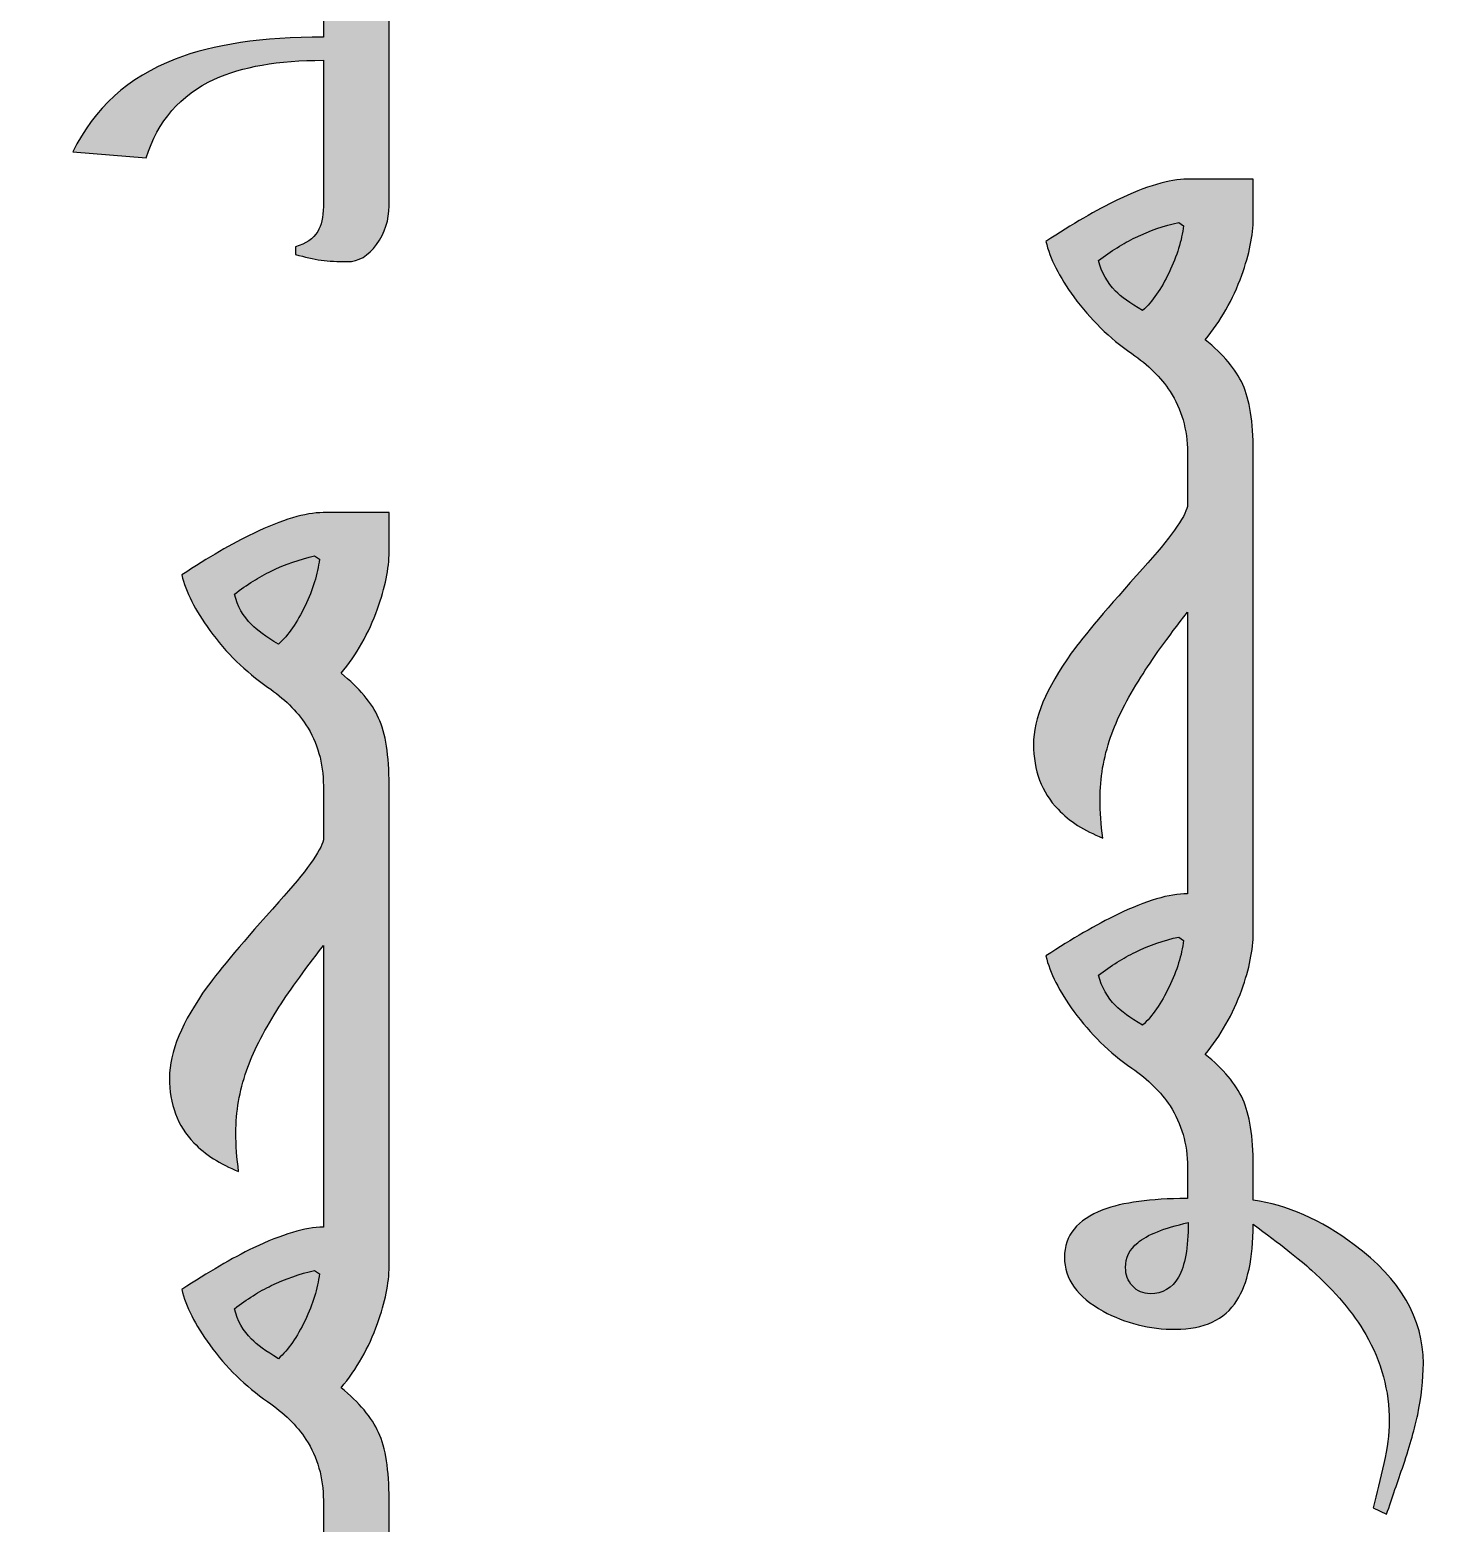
# Model space of a CAD drawing. Header units: millimetres. Extents: x -114 to 68, y -982 to -634.
# Drawn here: x -47.77 to -32.26, y -674.83 to -658.49 of the extents above; entities that cross this region are included whole.
import ezdxf

# ---------------------------------------------------------------- set-up
doc = ezdxf.new("R2010")
doc.units = ezdxf.units.MM
doc.header["$MEASUREMENT"] = 0
doc.layers.add('Layer 1', color=7, linetype='Continuous')

msp = doc.modelspace()

# ---------------------------------------------------------------- hatches: boundary and pattern name
at = {"layer": 'Layer 1', "true_color": 0x2b2a29}
h = msp.add_hatch(color=250, dxfattribs=at)
edge = h.paths.add_edge_path()
edge.add_spline(control_points=[(-43.8415, -658.568), (-43.8415, -658.568), (-43.8415, -658.8531), (-43.8415, -658.8531), (-43.8415, -658.8531), (-43.8415, -660.4152), (-43.8415, -660.4152), (-43.8415, -660.5718), (-43.8867, -660.7129), (-43.9784, -660.8385), (-44.0687, -660.9627), (-44.176, -661.0262), (-44.3002, -661.0262), (-44.4046, -661.0262), (-44.4991, -661.0205), (-44.5852, -661.0093), (-44.6699, -660.998), (-44.7644, -660.9768), (-44.866, -660.9472), (-44.866, -660.9472), (-44.866, -660.8625), (-44.866, -660.8625), (-44.7531, -660.8315), (-44.6727, -660.7764), (-44.6233, -660.6974), (-44.5824, -660.6311), (-44.5612, -660.5394), (-44.5612, -660.4236), (-44.5612, -660.4236), (-44.5612, -658.8531), (-44.5612, -658.8531), (-44.5612, -658.8531), (-44.5612, -658.822), (-44.5612, -658.822), (-45.0551, -658.822), (-45.4516, -658.8912), (-45.7522, -659.0295), (-46.1261, -659.2016), (-46.3759, -659.4881), (-46.5001, -659.8888), (-46.5001, -659.8888), (-47.3044, -659.8253), (-47.3044, -659.8253), (-47.0702, -659.347), (-46.6962, -659.0083), (-46.1826, -658.8093), (-45.7691, -658.6485), (-45.2287, -658.568), (-44.5612, -658.568), (-44.5612, -658.568), (-44.5612, -658.2209), (-44.5612, -658.2209), (-44.5612, -657.9697), (-44.6247, -657.7468), (-44.7517, -657.552), (-44.8519, -657.3996), (-44.9902, -657.2627), (-45.1708, -657.1386), (-45.4135, -656.9706), (-45.6252, -656.7632), (-45.8044, -656.5177), (-45.9639, -656.2975), (-46.0669, -656.0957), (-46.1106, -655.9109), (-45.8213, -655.7204), (-45.5603, -655.5694), (-45.3274, -655.4565), (-45.0128, -655.3055), (-44.7574, -655.2293), (-44.5626, -655.2293), (-44.5626, -655.2293), (-44.5612, -655.2293), (-44.5612, -655.2293), (-44.5612, -655.2293), (-44.5612, -652.1474), (-44.5612, -652.1474), (-44.7799, -652.4282), (-44.9493, -652.6653), (-45.0706, -652.8586), (-45.223, -653.0985), (-45.3331, -653.3172), (-45.4022, -653.5162), (-45.4798, -653.7392), (-45.5179, -653.9649), (-45.5179, -654.1935), (-45.5179, -654.3347), (-45.5081, -654.4758), (-45.4883, -654.6197), (-45.6915, -654.5393), (-45.8552, -654.4348), (-45.978, -654.305), (-46.1572, -654.1188), (-46.2461, -653.8817), (-46.2461, -653.5938), (-46.2461, -653.313), (-46.1078, -652.9814), (-45.8326, -652.5976), (-45.6957, -652.4085), (-45.4333, -652.098), (-45.048, -651.6676), (-44.7489, -651.3346), (-44.5866, -651.1088), (-44.5612, -650.9903), (-44.5612, -650.9903), (-44.5612, -650.7419), (-44.5612, -650.7419), (-44.5612, -650.7419), (-43.8415, -650.7419), (-43.8415, -650.7419), (-43.8415, -650.7419), (-43.8415, -655.2293), (-43.8415, -655.2293), (-43.8415, -655.2293), (-43.8415, -655.5172), (-43.8415, -655.5172), (-43.8415, -655.5172), (-43.8415, -655.6583), (-43.8415, -655.6583), (-43.8415, -655.8432), (-43.8839, -656.0506), (-43.9671, -656.282), (-44.0631, -656.5487), (-44.1971, -656.783), (-44.3665, -656.9876), (-44.1689, -657.147), (-44.032, -657.3107), (-43.9558, -657.4772), (-43.8796, -657.6437), (-43.8415, -657.8879), (-43.8415, -658.2082), (-43.8415, -658.2082), (-43.8415, -658.568), (-43.8415, -658.568)], knot_values=[0, 0, 0, 0, 0.0227273, 0.0227273, 0.0227273, 0.0454545, 0.0454545, 0.0454545, 0.0681818, 0.0681818, 0.0681818, 0.0909091, 0.0909091, 0.0909091, 0.1136364, 0.1136364, 0.1136364, 0.1363636, 0.1363636, 0.1363636, 0.1590909, 0.1590909, 0.1590909, 0.1818182, 0.1818182, 0.1818182, 0.2045455, 0.2045455, 0.2045455, 0.2272727, 0.2272727, 0.2272727, 0.25, 0.25, 0.25, 0.2727273, 0.2727273, 0.2727273, 0.2954545, 0.2954545, 0.2954545, 0.3181818, 0.3181818, 0.3181818, 0.3409091, 0.3409091, 0.3409091, 0.3636364, 0.3636364, 0.3636364, 0.3863636, 0.3863636, 0.3863636, 0.4090909, 0.4090909, 0.4090909, 0.4318182, 0.4318182, 0.4318182, 0.4545455, 0.4545455, 0.4545455, 0.4772727, 0.4772727, 0.4772727, 0.5, 0.5, 0.5, 0.5227273, 0.5227273, 0.5227273, 0.5454545, 0.5454545, 0.5454545, 0.5681818, 0.5681818, 0.5681818, 0.5909091, 0.5909091, 0.5909091, 0.6136364, 0.6136364, 0.6136364, 0.6363636, 0.6363636, 0.6363636, 0.6590909, 0.6590909, 0.6590909, 0.6818182, 0.6818182, 0.6818182, 0.7045455, 0.7045455, 0.7045455, 0.7272727, 0.7272727, 0.7272727, 0.75, 0.75, 0.75, 0.7727273, 0.7727273, 0.7727273, 0.7954545, 0.7954545, 0.7954545, 0.8181818, 0.8181818, 0.8181818, 0.8409091, 0.8409091, 0.8409091, 0.8636364, 0.8636364, 0.8636364, 0.8863636, 0.8863636, 0.8863636, 0.9090909, 0.9090909, 0.9090909, 0.9318182, 0.9318182, 0.9318182, 0.9545455, 0.9545455, 0.9545455, 0.9772727, 0.9772727, 0.9772727, 1, 1, 1, 1], degree=3, periodic=1)
h = msp.add_hatch(color=250, dxfattribs=at)
edge = h.paths.add_edge_path()
edge.add_spline(control_points=[(-34.3828, -667.9449), (-34.3828, -667.9449), (-34.3828, -668.2328), (-34.3828, -668.2328), (-34.3828, -668.2328), (-34.3828, -668.3739), (-34.3828, -668.3739), (-34.3828, -668.5588), (-34.4252, -668.7662), (-34.5084, -668.9976), (-34.6044, -669.2643), (-34.7384, -669.4986), (-34.9078, -669.7032), (-34.7102, -669.8626), (-34.5733, -670.0263), (-34.4971, -670.1928), (-34.4209, -670.3593), (-34.3828, -670.6035), (-34.3828, -670.9238), (-34.3828, -670.9238), (-34.3828, -671.2999), (-34.3828, -671.2999), (-34.0122, -671.3511), (-33.6434, -671.5133), (-33.2765, -671.7874), (-32.7728, -672.1613), (-32.5202, -672.5945), (-32.5202, -673.0856), (-32.5202, -673.2676), (-32.5413, -673.4553), (-32.5823, -673.6486), (-32.6119, -673.7897), (-32.6641, -673.9732), (-32.7375, -674.199), (-32.801, -674.3782), (-32.8617, -674.5574), (-32.9223, -674.7366), (-32.9223, -674.7366), (-33.0677, -674.666), (-33.0677, -674.666), (-33.0324, -674.5122), (-32.9943, -674.35), (-32.9534, -674.1806), (-32.9125, -674.0113), (-32.8927, -673.8589), (-32.8927, -673.7234), (-32.8927, -673.3876), (-32.9788, -673.0687), (-33.1509, -672.7681), (-33.2878, -672.5338), (-33.4854, -672.2996), (-33.7436, -672.0654), (-33.8748, -671.9468), (-34.0879, -671.7789), (-34.3828, -671.5616), (-34.3828, -671.5616), (-34.3828, -671.5687), (-34.3828, -671.5687), (-34.3836, -671.9377), (-34.4429, -672.2147), (-34.562, -672.3984), (-34.6975, -672.6086), (-34.9205, -672.7131), (-35.2309, -672.7131), (-35.516, -672.7131), (-35.7813, -672.6467), (-36.0254, -672.5141), (-36.3076, -672.3589), (-36.4487, -672.1627), (-36.4487, -671.9257), (-36.4487, -671.6844), (-36.309, -671.5122), (-36.0282, -671.4064), (-35.8095, -671.3231), (-35.5047, -671.2822), (-35.1138, -671.2822), (-35.1138, -671.2822), (-35.1025, -671.2822), (-35.1025, -671.2822), (-35.1025, -671.2822), (-35.1025, -670.9365), (-35.1025, -670.9365), (-35.1025, -670.6853), (-35.166, -670.4624), (-35.293, -670.2676), (-35.3932, -670.1152), (-35.5315, -669.9783), (-35.7121, -669.8542), (-35.9548, -669.6862), (-36.1665, -669.4788), (-36.3457, -669.2333), (-36.5052, -669.0131), (-36.6082, -668.8113), (-36.6519, -668.6265), (-36.3626, -668.436), (-36.1016, -668.285), (-35.8687, -668.1721), (-35.5541, -668.0211), (-35.2987, -667.9449), (-35.1039, -667.9449), (-35.1039, -667.9449), (-35.1025, -667.9449), (-35.1025, -667.9449), (-35.1025, -667.9449), (-35.1025, -664.863), (-35.1025, -664.863), (-35.3212, -665.1438), (-35.4906, -665.3809), (-35.6119, -665.5742), (-35.7643, -665.8141), (-35.8744, -666.0328), (-35.9435, -666.2318), (-36.0211, -666.4548), (-36.0592, -666.6805), (-36.0592, -666.9091), (-36.0592, -667.0503), (-36.0494, -667.1914), (-36.0296, -667.3353), (-36.2328, -667.2549), (-36.3965, -667.1504), (-36.5193, -667.0206), (-36.6985, -666.8344), (-36.7874, -666.5973), (-36.7874, -666.3094), (-36.7874, -666.0286), (-36.6491, -665.697), (-36.3739, -665.3132), (-36.237, -665.1241), (-35.9746, -664.8136), (-35.5893, -664.3832), (-35.2902, -664.0502), (-35.1279, -663.8244), (-35.1025, -663.7059), (-35.1025, -663.7059), (-35.1025, -663.4575), (-35.1025, -663.4575), (-35.1025, -663.4575), (-35.1025, -663.1147), (-35.1025, -663.1147), (-35.1025, -662.8635), (-35.166, -662.6406), (-35.293, -662.4458), (-35.3932, -662.2934), (-35.5315, -662.1565), (-35.7121, -662.0324), (-35.9548, -661.8644), (-36.1665, -661.657), (-36.3457, -661.4115), (-36.5052, -661.1913), (-36.6082, -660.9895), (-36.6519, -660.8047), (-36.3626, -660.6142), (-36.1016, -660.4632), (-35.8687, -660.3503), (-35.5541, -660.1993), (-35.2987, -660.1231), (-35.1039, -660.1231), (-35.1039, -660.1231), (-34.3828, -660.1231), (-34.3828, -660.1231), (-34.3828, -660.1231), (-34.3828, -660.5521), (-34.3828, -660.5521), (-34.3828, -660.737), (-34.4252, -660.9444), (-34.5084, -661.1758), (-34.6044, -661.4425), (-34.7384, -661.6768), (-34.9078, -661.8814), (-34.7102, -662.0408), (-34.5733, -662.2045), (-34.4971, -662.371), (-34.4209, -662.5375), (-34.3828, -662.7817), (-34.3828, -663.102), (-34.3828, -663.102), (-34.3828, -663.4575), (-34.3828, -663.4575), (-34.3828, -663.4575), (-34.3828, -663.7469), (-34.3828, -663.7469), (-34.3828, -663.7469), (-34.3828, -667.9449), (-34.3828, -667.9449)], knot_values=[0, 0, 0, 0, 0.0163934, 0.0163934, 0.0163934, 0.0327869, 0.0327869, 0.0327869, 0.0491803, 0.0491803, 0.0491803, 0.0655738, 0.0655738, 0.0655738, 0.0819672, 0.0819672, 0.0819672, 0.0983607, 0.0983607, 0.0983607, 0.1147541, 0.1147541, 0.1147541, 0.1311475, 0.1311475, 0.1311475, 0.147541, 0.147541, 0.147541, 0.1639344, 0.1639344, 0.1639344, 0.1803279, 0.1803279, 0.1803279, 0.1967213, 0.1967213, 0.1967213, 0.2131148, 0.2131148, 0.2131148, 0.2295082, 0.2295082, 0.2295082, 0.2459016, 0.2459016, 0.2459016, 0.2622951, 0.2622951, 0.2622951, 0.2786885, 0.2786885, 0.2786885, 0.295082, 0.295082, 0.295082, 0.3114754, 0.3114754, 0.3114754, 0.3278689, 0.3278689, 0.3278689, 0.3442623, 0.3442623, 0.3442623, 0.3606557, 0.3606557, 0.3606557, 0.3770492, 0.3770492, 0.3770492, 0.3934426, 0.3934426, 0.3934426, 0.4098361, 0.4098361, 0.4098361, 0.4262295, 0.4262295, 0.4262295, 0.442623, 0.442623, 0.442623, 0.4590164, 0.4590164, 0.4590164, 0.4754098, 0.4754098, 0.4754098, 0.4918033, 0.4918033, 0.4918033, 0.5081967, 0.5081967, 0.5081967, 0.5245902, 0.5245902, 0.5245902, 0.5409836, 0.5409836, 0.5409836, 0.557377, 0.557377, 0.557377, 0.5737705, 0.5737705, 0.5737705, 0.5901639, 0.5901639, 0.5901639, 0.6065574, 0.6065574, 0.6065574, 0.6229508, 0.6229508, 0.6229508, 0.6393443, 0.6393443, 0.6393443, 0.6557377, 0.6557377, 0.6557377, 0.6721311, 0.6721311, 0.6721311, 0.6885246, 0.6885246, 0.6885246, 0.704918, 0.704918, 0.704918, 0.7213115, 0.7213115, 0.7213115, 0.7377049, 0.7377049, 0.7377049, 0.7540984, 0.7540984, 0.7540984, 0.7704918, 0.7704918, 0.7704918, 0.7868852, 0.7868852, 0.7868852, 0.8032787, 0.8032787, 0.8032787, 0.8196721, 0.8196721, 0.8196721, 0.8360656, 0.8360656, 0.8360656, 0.852459, 0.852459, 0.852459, 0.8688525, 0.8688525, 0.8688525, 0.8852459, 0.8852459, 0.8852459, 0.9016393, 0.9016393, 0.9016393, 0.9180328, 0.9180328, 0.9180328, 0.9344262, 0.9344262, 0.9344262, 0.9508197, 0.9508197, 0.9508197, 0.9672131, 0.9672131, 0.9672131, 0.9836066, 0.9836066, 0.9836066, 1, 1, 1, 1], degree=3, periodic=1)
h = msp.add_hatch(color=250, dxfattribs=at)
edge = h.paths.add_edge_path()
edge.add_spline(control_points=[(-35.1985, -660.5973), (-35.3593, -660.6325), (-35.5174, -660.6876), (-35.6726, -660.7624), (-35.8038, -660.8259), (-35.9379, -660.9105), (-36.0762, -661.0149), (-36.0423, -661.1462), (-35.9802, -661.2577), (-35.8885, -661.348), (-35.8306, -661.4086), (-35.7319, -661.4806), (-35.5936, -661.5625), (-35.4849, -661.4637), (-35.389, -661.324), (-35.3029, -661.1434), (-35.2168, -660.9641), (-35.1646, -660.7934), (-35.1448, -660.6339), (-35.1448, -660.6339), (-35.1985, -660.5973), (-35.1985, -660.5973)], knot_values=[0, 0, 0, 0, 0.1428571, 0.1428571, 0.1428571, 0.2857143, 0.2857143, 0.2857143, 0.4285714, 0.4285714, 0.4285714, 0.5714286, 0.5714286, 0.5714286, 0.7142857, 0.7142857, 0.7142857, 0.8571429, 0.8571429, 0.8571429, 1, 1, 1, 1], degree=3, periodic=1)
h = msp.add_hatch(color=250, dxfattribs=at)
edge = h.paths.add_edge_path()
edge.add_spline(control_points=[(-43.8415, -671.5954), (-43.8415, -671.5954), (-43.8415, -671.8833), (-43.8415, -671.8833), (-43.8415, -671.8833), (-43.8415, -672.0244), (-43.8415, -672.0244), (-43.8415, -672.2093), (-43.8839, -672.4167), (-43.9671, -672.6481), (-44.0631, -672.9148), (-44.1971, -673.1491), (-44.3665, -673.3537), (-44.1689, -673.5131), (-44.032, -673.6768), (-43.9558, -673.8433), (-43.8796, -674.0098), (-43.8415, -674.254), (-43.8415, -674.5743), (-43.8415, -674.5743), (-43.8415, -675.2192), (-43.8415, -675.2192), (-43.8415, -675.2192), (-44.5612, -675.2192), (-44.5612, -675.2192), (-44.5612, -675.2192), (-44.5612, -674.587), (-44.5612, -674.587), (-44.5612, -674.3358), (-44.6247, -674.1129), (-44.7517, -673.9181), (-44.8519, -673.7657), (-44.9902, -673.6288), (-45.1708, -673.5047), (-45.4135, -673.3367), (-45.6252, -673.1293), (-45.8044, -672.8838), (-45.9639, -672.6636), (-46.0669, -672.4618), (-46.1106, -672.277), (-45.8213, -672.0865), (-45.5603, -671.9355), (-45.3274, -671.8226), (-45.0128, -671.6716), (-44.7574, -671.5954), (-44.5626, -671.5954), (-44.5626, -671.5954), (-44.5612, -671.5954), (-44.5612, -671.5954), (-44.5612, -671.5954), (-44.5612, -668.5135), (-44.5612, -668.5135), (-44.7799, -668.7943), (-44.9493, -669.0314), (-45.0706, -669.2247), (-45.223, -669.4646), (-45.3331, -669.6833), (-45.4022, -669.8823), (-45.4798, -670.1053), (-45.5179, -670.331), (-45.5179, -670.5596), (-45.5179, -670.7008), (-45.5081, -670.8419), (-45.4883, -670.9858), (-45.6915, -670.9054), (-45.8552, -670.8009), (-45.978, -670.6711), (-46.1572, -670.4849), (-46.2461, -670.2478), (-46.2461, -669.9599), (-46.2461, -669.6791), (-46.1078, -669.3475), (-45.8326, -668.9637), (-45.6957, -668.7746), (-45.4333, -668.4641), (-45.048, -668.0337), (-44.7489, -667.7007), (-44.5866, -667.4749), (-44.5612, -667.3564), (-44.5612, -667.3564), (-44.5612, -667.108), (-44.5612, -667.108), (-44.5612, -667.108), (-44.5612, -666.7652), (-44.5612, -666.7652), (-44.5612, -666.514), (-44.6247, -666.2911), (-44.7517, -666.0963), (-44.8519, -665.9439), (-44.9902, -665.807), (-45.1708, -665.6829), (-45.4135, -665.5149), (-45.6252, -665.3075), (-45.8044, -665.062), (-45.9639, -664.8418), (-46.0669, -664.64), (-46.1106, -664.4552), (-45.8213, -664.2647), (-45.5603, -664.1137), (-45.3274, -664.0008), (-45.0128, -663.8498), (-44.7574, -663.7736), (-44.5626, -663.7736), (-44.5626, -663.7736), (-43.8415, -663.7736), (-43.8415, -663.7736), (-43.8415, -663.7736), (-43.8415, -664.2026), (-43.8415, -664.2026), (-43.8415, -664.3875), (-43.8839, -664.5949), (-43.9671, -664.8263), (-44.0631, -665.093), (-44.1971, -665.3273), (-44.3665, -665.5319), (-44.1689, -665.6913), (-44.032, -665.855), (-43.9558, -666.0215), (-43.8796, -666.188), (-43.8415, -666.4322), (-43.8415, -666.7525), (-43.8415, -666.7525), (-43.8415, -667.108), (-43.8415, -667.108), (-43.8415, -667.108), (-43.8415, -667.3974), (-43.8415, -667.3974), (-43.8415, -667.3974), (-43.8415, -671.5954), (-43.8415, -671.5954)], knot_values=[0, 0, 0, 0, 0.0232558, 0.0232558, 0.0232558, 0.0465116, 0.0465116, 0.0465116, 0.0697674, 0.0697674, 0.0697674, 0.0930233, 0.0930233, 0.0930233, 0.1162791, 0.1162791, 0.1162791, 0.1395349, 0.1395349, 0.1395349, 0.1627907, 0.1627907, 0.1627907, 0.1860465, 0.1860465, 0.1860465, 0.2093023, 0.2093023, 0.2093023, 0.2325581, 0.2325581, 0.2325581, 0.255814, 0.255814, 0.255814, 0.2790698, 0.2790698, 0.2790698, 0.3023256, 0.3023256, 0.3023256, 0.3255814, 0.3255814, 0.3255814, 0.3488372, 0.3488372, 0.3488372, 0.372093, 0.372093, 0.372093, 0.3953488, 0.3953488, 0.3953488, 0.4186047, 0.4186047, 0.4186047, 0.4418605, 0.4418605, 0.4418605, 0.4651163, 0.4651163, 0.4651163, 0.4883721, 0.4883721, 0.4883721, 0.5116279, 0.5116279, 0.5116279, 0.5348837, 0.5348837, 0.5348837, 0.5581395, 0.5581395, 0.5581395, 0.5813953, 0.5813953, 0.5813953, 0.6046512, 0.6046512, 0.6046512, 0.627907, 0.627907, 0.627907, 0.6511628, 0.6511628, 0.6511628, 0.6744186, 0.6744186, 0.6744186, 0.6976744, 0.6976744, 0.6976744, 0.7209302, 0.7209302, 0.7209302, 0.744186, 0.744186, 0.744186, 0.7674419, 0.7674419, 0.7674419, 0.7906977, 0.7906977, 0.7906977, 0.8139535, 0.8139535, 0.8139535, 0.8372093, 0.8372093, 0.8372093, 0.8604651, 0.8604651, 0.8604651, 0.8837209, 0.8837209, 0.8837209, 0.9069767, 0.9069767, 0.9069767, 0.9302326, 0.9302326, 0.9302326, 0.9534884, 0.9534884, 0.9534884, 0.9767442, 0.9767442, 0.9767442, 1, 1, 1, 1], degree=3, periodic=1)
h = msp.add_hatch(color=250, dxfattribs=at)
edge = h.paths.add_edge_path()
edge.add_spline(control_points=[(-44.6572, -664.2478), (-44.818, -664.283), (-44.9761, -664.3381), (-45.1313, -664.4129), (-45.2625, -664.4764), (-45.3966, -664.561), (-45.5349, -664.6654), (-45.501, -664.7967), (-45.4389, -664.9082), (-45.3472, -664.9985), (-45.2893, -665.0591), (-45.1906, -665.1311), (-45.0523, -665.213), (-44.9436, -665.1142), (-44.8477, -664.9745), (-44.7616, -664.7939), (-44.6755, -664.6146), (-44.6233, -664.4439), (-44.6035, -664.2844), (-44.6035, -664.2844), (-44.6572, -664.2478), (-44.6572, -664.2478)], knot_values=[0, 0, 0, 0, 0.1428571, 0.1428571, 0.1428571, 0.2857143, 0.2857143, 0.2857143, 0.4285714, 0.4285714, 0.4285714, 0.5714286, 0.5714286, 0.5714286, 0.7142857, 0.7142857, 0.7142857, 0.8571429, 0.8571429, 0.8571429, 1, 1, 1, 1], degree=3, periodic=1)
h = msp.add_hatch(color=250, dxfattribs=at)
edge = h.paths.add_edge_path()
edge.add_spline(control_points=[(-35.1985, -668.4191), (-35.3593, -668.4543), (-35.5174, -668.5094), (-35.6726, -668.5842), (-35.8038, -668.6477), (-35.9379, -668.7323), (-36.0762, -668.8367), (-36.0423, -668.968), (-35.9802, -669.0795), (-35.8885, -669.1698), (-35.8306, -669.2304), (-35.7319, -669.3024), (-35.5936, -669.3843), (-35.4849, -669.2855), (-35.389, -669.1458), (-35.3029, -668.9652), (-35.2168, -668.7859), (-35.1646, -668.6152), (-35.1448, -668.4557), (-35.1448, -668.4557), (-35.1985, -668.4191), (-35.1985, -668.4191)], knot_values=[0, 0, 0, 0, 0.1428571, 0.1428571, 0.1428571, 0.2857143, 0.2857143, 0.2857143, 0.4285714, 0.4285714, 0.4285714, 0.5714286, 0.5714286, 0.5714286, 0.7142857, 0.7142857, 0.7142857, 0.8571429, 0.8571429, 0.8571429, 1, 1, 1, 1], degree=3, periodic=1)
h = msp.add_hatch(color=250, dxfattribs=at)
edge = h.paths.add_edge_path()
edge.add_spline(control_points=[(-35.094, -671.5447), (-35.3607, -671.6053), (-35.5442, -671.6787), (-35.6472, -671.7648), (-35.7361, -671.8382), (-35.7798, -671.9299), (-35.7798, -672.0371), (-35.7798, -672.1147), (-35.7544, -672.1825), (-35.7036, -672.2389), (-35.6514, -672.2954), (-35.5879, -672.3236), (-35.5103, -672.3236), (-35.3734, -672.3236), (-35.2704, -672.2629), (-35.1999, -672.1416), (-35.1293, -672.0202), (-35.094, -671.8212), (-35.094, -671.5447)], knot_values=[0, 0, 0, 0, 0.1666667, 0.1666667, 0.1666667, 0.3333333, 0.3333333, 0.3333333, 0.5, 0.5, 0.5, 0.6666667, 0.6666667, 0.6666667, 0.8333333, 0.8333333, 0.8333333, 1, 1, 1, 1], degree=3, periodic=1)
h = msp.add_hatch(color=250, dxfattribs=at)
edge = h.paths.add_edge_path()
edge.add_spline(control_points=[(-44.6572, -672.0696), (-44.818, -672.1048), (-44.9761, -672.1599), (-45.1313, -672.2347), (-45.2625, -672.2982), (-45.3966, -672.3828), (-45.5349, -672.4872), (-45.501, -672.6185), (-45.4389, -672.73), (-45.3472, -672.8203), (-45.2893, -672.8809), (-45.1906, -672.9529), (-45.0523, -673.0348), (-44.9436, -672.936), (-44.8477, -672.7963), (-44.7616, -672.6157), (-44.6755, -672.4364), (-44.6233, -672.2657), (-44.6035, -672.1062), (-44.6035, -672.1062), (-44.6572, -672.0696), (-44.6572, -672.0696)], knot_values=[0, 0, 0, 0, 0.1428571, 0.1428571, 0.1428571, 0.2857143, 0.2857143, 0.2857143, 0.4285714, 0.4285714, 0.4285714, 0.5714286, 0.5714286, 0.5714286, 0.7142857, 0.7142857, 0.7142857, 0.8571429, 0.8571429, 0.8571429, 1, 1, 1, 1], degree=3, periodic=1)

# ---------------------------------------------------------------- linework, layer by layer
at = {"layer": 'Layer 1', "color": 230, "lineweight": 20}
msp.add_open_spline([(-109.4153, -724.459), (-109.4153, -724.459), (60.5847, -724.459), (60.5847, -724.459), (63.3347, -724.459), (65.5847, -722.2089), (65.5847, -719.4589), (65.5847, -719.4589), (65.5847, -639.4591), (65.5847, -639.4591), (65.5847, -636.7091), (63.3347, -634.459), (60.5847, -634.459), (60.5847, -634.459), (-109.4153, -634.459), (-109.4153, -634.459), (-112.1653, -634.459), (-114.4153, -636.7091), (-114.4153, -639.4591), (-114.4153, -639.4591), (-114.4153, -719.4589), (-114.4153, -719.4589), (-114.4153, -722.2089), (-112.1653, -724.459), (-109.4153, -724.459)], degree=3, knots=[0, 0, 0, 0, 0.125, 0.125, 0.125, 0.25, 0.25, 0.25, 0.375, 0.375, 0.375, 0.5, 0.5, 0.5, 0.625, 0.625, 0.625, 0.75, 0.75, 0.75, 0.875, 0.875, 0.875, 1, 1, 1, 1], dxfattribs=at)
msp.add_open_spline([(-109.4153, -724.459), (-109.4153, -724.459), (60.5847, -724.459), (60.5847, -724.459), (63.3347, -724.459), (65.5847, -722.2089), (65.5847, -719.4589), (65.5847, -719.4589), (65.5847, -639.4591), (65.5847, -639.4591), (65.5847, -636.7091), (63.3347, -634.459), (60.5847, -634.459), (60.5847, -634.459), (-109.4153, -634.459), (-109.4153, -634.459), (-112.1653, -634.459), (-114.4153, -636.7091), (-114.4153, -639.4591), (-114.4153, -639.4591), (-114.4153, -719.4589), (-114.4153, -719.4589), (-114.4153, -722.2089), (-112.1653, -724.459), (-109.4153, -724.459)], degree=3, knots=[0, 0, 0, 0, 0.125, 0.125, 0.125, 0.25, 0.25, 0.25, 0.375, 0.375, 0.375, 0.5, 0.5, 0.5, 0.625, 0.625, 0.625, 0.75, 0.75, 0.75, 0.875, 0.875, 0.875, 1, 1, 1, 1], dxfattribs=at)
msp.add_open_spline([(-109.4153, -724.459), (-109.4153, -724.459), (60.5847, -724.459), (60.5847, -724.459), (63.3347, -724.459), (65.5847, -722.2089), (65.5847, -719.4589), (65.5847, -719.4589), (65.5847, -639.4591), (65.5847, -639.4591), (65.5847, -636.7091), (63.3347, -634.459), (60.5847, -634.459), (60.5847, -634.459), (-109.4153, -634.459), (-109.4153, -634.459), (-112.1653, -634.459), (-114.4153, -636.7091), (-114.4153, -639.4591), (-114.4153, -639.4591), (-114.4153, -719.4589), (-114.4153, -719.4589), (-114.4153, -722.2089), (-112.1653, -724.459), (-109.4153, -724.459)], degree=3, knots=[0, 0, 0, 0, 0.125, 0.125, 0.125, 0.25, 0.25, 0.25, 0.375, 0.375, 0.375, 0.5, 0.5, 0.5, 0.625, 0.625, 0.625, 0.75, 0.75, 0.75, 0.875, 0.875, 0.875, 1, 1, 1, 1], dxfattribs=at)
msp.add_open_spline([(-109.4153, -724.459), (-109.4153, -724.459), (60.5847, -724.459), (60.5847, -724.459), (63.3347, -724.459), (65.5847, -722.2089), (65.5847, -719.4589), (65.5847, -719.4589), (65.5847, -639.4591), (65.5847, -639.4591), (65.5847, -636.7091), (63.3347, -634.459), (60.5847, -634.459), (60.5847, -634.459), (-109.4153, -634.459), (-109.4153, -634.459), (-112.1653, -634.459), (-114.4153, -636.7091), (-114.4153, -639.4591), (-114.4153, -639.4591), (-114.4153, -719.4589), (-114.4153, -719.4589), (-114.4153, -722.2089), (-112.1653, -724.459), (-109.4153, -724.459)], degree=3, knots=[0, 0, 0, 0, 0.125, 0.125, 0.125, 0.25, 0.25, 0.25, 0.375, 0.375, 0.375, 0.5, 0.5, 0.5, 0.625, 0.625, 0.625, 0.75, 0.75, 0.75, 0.875, 0.875, 0.875, 1, 1, 1, 1], dxfattribs=at)
at = {"layer": 'Layer 1', "color": 250}
for points, knots in [([(-43.8415, -658.568), (-43.8415, -658.568), (-43.8415, -658.8531), (-43.8415, -658.8531), (-43.8415, -658.8531), (-43.8415, -660.4152), (-43.8415, -660.4152), (-43.8415, -660.5718), (-43.8867, -660.7129), (-43.9784, -660.8385), (-44.0687, -660.9627), (-44.176, -661.0262), (-44.3002, -661.0262), (-44.4046, -661.0262), (-44.4991, -661.0205), (-44.5852, -661.0093), (-44.6699, -660.998), (-44.7644, -660.9768), (-44.866, -660.9472), (-44.866, -660.9472), (-44.866, -660.8625), (-44.866, -660.8625), (-44.7531, -660.8315), (-44.6727, -660.7764), (-44.6233, -660.6974), (-44.5824, -660.6311), (-44.5612, -660.5394), (-44.5612, -660.4236), (-44.5612, -660.4236), (-44.5612, -658.8531), (-44.5612, -658.8531), (-44.5612, -658.8531), (-44.5612, -658.822), (-44.5612, -658.822), (-45.0551, -658.822), (-45.4516, -658.8912), (-45.7522, -659.0295), (-46.1261, -659.2016), (-46.3759, -659.4881), (-46.5001, -659.8888), (-46.5001, -659.8888), (-47.3044, -659.8253), (-47.3044, -659.8253), (-47.0702, -659.347), (-46.6962, -659.0083), (-46.1826, -658.8093), (-45.7691, -658.6485), (-45.2287, -658.568), (-44.5612, -658.568), (-44.5612, -658.568), (-44.5612, -658.2209), (-44.5612, -658.2209), (-44.5612, -657.9697), (-44.6247, -657.7468), (-44.7517, -657.552), (-44.8519, -657.3996), (-44.9902, -657.2627), (-45.1708, -657.1386), (-45.4135, -656.9706), (-45.6252, -656.7632), (-45.8044, -656.5177), (-45.9639, -656.2975), (-46.0669, -656.0957), (-46.1106, -655.9109), (-45.8213, -655.7204), (-45.5603, -655.5694), (-45.3274, -655.4565), (-45.0128, -655.3055), (-44.7574, -655.2293), (-44.5626, -655.2293), (-44.5626, -655.2293), (-44.5612, -655.2293), (-44.5612, -655.2293), (-44.5612, -655.2293), (-44.5612, -652.1474), (-44.5612, -652.1474), (-44.7799, -652.4282), (-44.9493, -652.6653), (-45.0706, -652.8586), (-45.223, -653.0985), (-45.3331, -653.3172), (-45.4022, -653.5162), (-45.4798, -653.7392), (-45.5179, -653.9649), (-45.5179, -654.1935), (-45.5179, -654.3347), (-45.5081, -654.4758), (-45.4883, -654.6197), (-45.6915, -654.5393), (-45.8552, -654.4348), (-45.978, -654.305), (-46.1572, -654.1188), (-46.2461, -653.8817), (-46.2461, -653.5938), (-46.2461, -653.313), (-46.1078, -652.9814), (-45.8326, -652.5976), (-45.6957, -652.4085), (-45.4333, -652.098), (-45.048, -651.6676), (-44.7489, -651.3346), (-44.5866, -651.1088), (-44.5612, -650.9903), (-44.5612, -650.9903), (-44.5612, -650.7419), (-44.5612, -650.7419), (-44.5612, -650.7419), (-43.8415, -650.7419), (-43.8415, -650.7419), (-43.8415, -650.7419), (-43.8415, -655.2293), (-43.8415, -655.2293), (-43.8415, -655.2293), (-43.8415, -655.5172), (-43.8415, -655.5172), (-43.8415, -655.5172), (-43.8415, -655.6583), (-43.8415, -655.6583), (-43.8415, -655.8432), (-43.8839, -656.0506), (-43.9671, -656.282), (-44.0631, -656.5487), (-44.1971, -656.783), (-44.3665, -656.9876), (-44.1689, -657.147), (-44.032, -657.3107), (-43.9558, -657.4772), (-43.8796, -657.6437), (-43.8415, -657.8879), (-43.8415, -658.2082), (-43.8415, -658.2082), (-43.8415, -658.568), (-43.8415, -658.568)], [0, 0, 0, 0, 0.0227273, 0.0227273, 0.0227273, 0.0454545, 0.0454545, 0.0454545, 0.0681818, 0.0681818, 0.0681818, 0.0909091, 0.0909091, 0.0909091, 0.1136364, 0.1136364, 0.1136364, 0.1363636, 0.1363636, 0.1363636, 0.1590909, 0.1590909, 0.1590909, 0.1818182, 0.1818182, 0.1818182, 0.2045455, 0.2045455, 0.2045455, 0.2272727, 0.2272727, 0.2272727, 0.25, 0.25, 0.25, 0.2727273, 0.2727273, 0.2727273, 0.2954545, 0.2954545, 0.2954545, 0.3181818, 0.3181818, 0.3181818, 0.3409091, 0.3409091, 0.3409091, 0.3636364, 0.3636364, 0.3636364, 0.3863636, 0.3863636, 0.3863636, 0.4090909, 0.4090909, 0.4090909, 0.4318182, 0.4318182, 0.4318182, 0.4545455, 0.4545455, 0.4545455, 0.4772727, 0.4772727, 0.4772727, 0.5, 0.5, 0.5, 0.5227273, 0.5227273, 0.5227273, 0.5454545, 0.5454545, 0.5454545, 0.5681818, 0.5681818, 0.5681818, 0.5909091, 0.5909091, 0.5909091, 0.6136364, 0.6136364, 0.6136364, 0.6363636, 0.6363636, 0.6363636, 0.6590909, 0.6590909, 0.6590909, 0.6818182, 0.6818182, 0.6818182, 0.7045455, 0.7045455, 0.7045455, 0.7272727, 0.7272727, 0.7272727, 0.75, 0.75, 0.75, 0.7727273, 0.7727273, 0.7727273, 0.7954545, 0.7954545, 0.7954545, 0.8181818, 0.8181818, 0.8181818, 0.8409091, 0.8409091, 0.8409091, 0.8636364, 0.8636364, 0.8636364, 0.8863636, 0.8863636, 0.8863636, 0.9090909, 0.9090909, 0.9090909, 0.9318182, 0.9318182, 0.9318182, 0.9545455, 0.9545455, 0.9545455, 0.9772727, 0.9772727, 0.9772727, 1, 1, 1, 1]), ([(-34.3828, -667.9449), (-34.3828, -667.9449), (-34.3828, -668.2328), (-34.3828, -668.2328), (-34.3828, -668.2328), (-34.3828, -668.3739), (-34.3828, -668.3739), (-34.3828, -668.5588), (-34.4252, -668.7662), (-34.5084, -668.9976), (-34.6044, -669.2643), (-34.7384, -669.4986), (-34.9078, -669.7032), (-34.7102, -669.8626), (-34.5733, -670.0263), (-34.4971, -670.1928), (-34.4209, -670.3593), (-34.3828, -670.6035), (-34.3828, -670.9238), (-34.3828, -670.9238), (-34.3828, -671.2999), (-34.3828, -671.2999), (-34.0122, -671.3511), (-33.6434, -671.5133), (-33.2765, -671.7874), (-32.7728, -672.1613), (-32.5202, -672.5945), (-32.5202, -673.0856), (-32.5202, -673.2676), (-32.5413, -673.4553), (-32.5823, -673.6486), (-32.6119, -673.7897), (-32.6641, -673.9732), (-32.7375, -674.199), (-32.801, -674.3782), (-32.8617, -674.5574), (-32.9223, -674.7366), (-32.9223, -674.7366), (-33.0677, -674.666), (-33.0677, -674.666), (-33.0324, -674.5122), (-32.9943, -674.35), (-32.9534, -674.1806), (-32.9125, -674.0113), (-32.8927, -673.8589), (-32.8927, -673.7234), (-32.8927, -673.3876), (-32.9788, -673.0687), (-33.1509, -672.7681), (-33.2878, -672.5338), (-33.4854, -672.2996), (-33.7436, -672.0654), (-33.8748, -671.9468), (-34.0879, -671.7789), (-34.3828, -671.5616), (-34.3828, -671.5616), (-34.3828, -671.5687), (-34.3828, -671.5687), (-34.3836, -671.9377), (-34.4429, -672.2147), (-34.562, -672.3984), (-34.6975, -672.6086), (-34.9205, -672.7131), (-35.2309, -672.7131), (-35.516, -672.7131), (-35.7813, -672.6467), (-36.0254, -672.5141), (-36.3076, -672.3589), (-36.4487, -672.1627), (-36.4487, -671.9257), (-36.4487, -671.6844), (-36.309, -671.5122), (-36.0282, -671.4064), (-35.8095, -671.3231), (-35.5047, -671.2822), (-35.1138, -671.2822), (-35.1138, -671.2822), (-35.1025, -671.2822), (-35.1025, -671.2822), (-35.1025, -671.2822), (-35.1025, -670.9365), (-35.1025, -670.9365), (-35.1025, -670.6853), (-35.166, -670.4624), (-35.293, -670.2676), (-35.3932, -670.1152), (-35.5315, -669.9783), (-35.7121, -669.8542), (-35.9548, -669.6862), (-36.1665, -669.4788), (-36.3457, -669.2333), (-36.5052, -669.0131), (-36.6082, -668.8113), (-36.6519, -668.6265), (-36.3626, -668.436), (-36.1016, -668.285), (-35.8687, -668.1721), (-35.5541, -668.0211), (-35.2987, -667.9449), (-35.1039, -667.9449), (-35.1039, -667.9449), (-35.1025, -667.9449), (-35.1025, -667.9449), (-35.1025, -667.9449), (-35.1025, -664.863), (-35.1025, -664.863), (-35.3212, -665.1438), (-35.4906, -665.3809), (-35.6119, -665.5742), (-35.7643, -665.8141), (-35.8744, -666.0328), (-35.9435, -666.2318), (-36.0211, -666.4548), (-36.0592, -666.6805), (-36.0592, -666.9091), (-36.0592, -667.0503), (-36.0494, -667.1914), (-36.0296, -667.3353), (-36.2328, -667.2549), (-36.3965, -667.1504), (-36.5193, -667.0206), (-36.6985, -666.8344), (-36.7874, -666.5973), (-36.7874, -666.3094), (-36.7874, -666.0286), (-36.6491, -665.697), (-36.3739, -665.3132), (-36.237, -665.1241), (-35.9746, -664.8136), (-35.5893, -664.3832), (-35.2902, -664.0502), (-35.1279, -663.8244), (-35.1025, -663.7059), (-35.1025, -663.7059), (-35.1025, -663.4575), (-35.1025, -663.4575), (-35.1025, -663.4575), (-35.1025, -663.1147), (-35.1025, -663.1147), (-35.1025, -662.8635), (-35.166, -662.6406), (-35.293, -662.4458), (-35.3932, -662.2934), (-35.5315, -662.1565), (-35.7121, -662.0324), (-35.9548, -661.8644), (-36.1665, -661.657), (-36.3457, -661.4115), (-36.5052, -661.1913), (-36.6082, -660.9895), (-36.6519, -660.8047), (-36.3626, -660.6142), (-36.1016, -660.4632), (-35.8687, -660.3503), (-35.5541, -660.1993), (-35.2987, -660.1231), (-35.1039, -660.1231), (-35.1039, -660.1231), (-34.3828, -660.1231), (-34.3828, -660.1231), (-34.3828, -660.1231), (-34.3828, -660.5521), (-34.3828, -660.5521), (-34.3828, -660.737), (-34.4252, -660.9444), (-34.5084, -661.1758), (-34.6044, -661.4425), (-34.7384, -661.6768), (-34.9078, -661.8814), (-34.7102, -662.0408), (-34.5733, -662.2045), (-34.4971, -662.371), (-34.4209, -662.5375), (-34.3828, -662.7817), (-34.3828, -663.102), (-34.3828, -663.102), (-34.3828, -663.4575), (-34.3828, -663.4575), (-34.3828, -663.4575), (-34.3828, -663.7469), (-34.3828, -663.7469), (-34.3828, -663.7469), (-34.3828, -667.9449), (-34.3828, -667.9449)], [0, 0, 0, 0, 0.0163934, 0.0163934, 0.0163934, 0.0327869, 0.0327869, 0.0327869, 0.0491803, 0.0491803, 0.0491803, 0.0655738, 0.0655738, 0.0655738, 0.0819672, 0.0819672, 0.0819672, 0.0983607, 0.0983607, 0.0983607, 0.1147541, 0.1147541, 0.1147541, 0.1311475, 0.1311475, 0.1311475, 0.147541, 0.147541, 0.147541, 0.1639344, 0.1639344, 0.1639344, 0.1803279, 0.1803279, 0.1803279, 0.1967213, 0.1967213, 0.1967213, 0.2131148, 0.2131148, 0.2131148, 0.2295082, 0.2295082, 0.2295082, 0.2459016, 0.2459016, 0.2459016, 0.2622951, 0.2622951, 0.2622951, 0.2786885, 0.2786885, 0.2786885, 0.295082, 0.295082, 0.295082, 0.3114754, 0.3114754, 0.3114754, 0.3278689, 0.3278689, 0.3278689, 0.3442623, 0.3442623, 0.3442623, 0.3606557, 0.3606557, 0.3606557, 0.3770492, 0.3770492, 0.3770492, 0.3934426, 0.3934426, 0.3934426, 0.4098361, 0.4098361, 0.4098361, 0.4262295, 0.4262295, 0.4262295, 0.442623, 0.442623, 0.442623, 0.4590164, 0.4590164, 0.4590164, 0.4754098, 0.4754098, 0.4754098, 0.4918033, 0.4918033, 0.4918033, 0.5081967, 0.5081967, 0.5081967, 0.5245902, 0.5245902, 0.5245902, 0.5409836, 0.5409836, 0.5409836, 0.557377, 0.557377, 0.557377, 0.5737705, 0.5737705, 0.5737705, 0.5901639, 0.5901639, 0.5901639, 0.6065574, 0.6065574, 0.6065574, 0.6229508, 0.6229508, 0.6229508, 0.6393443, 0.6393443, 0.6393443, 0.6557377, 0.6557377, 0.6557377, 0.6721311, 0.6721311, 0.6721311, 0.6885246, 0.6885246, 0.6885246, 0.704918, 0.704918, 0.704918, 0.7213115, 0.7213115, 0.7213115, 0.7377049, 0.7377049, 0.7377049, 0.7540984, 0.7540984, 0.7540984, 0.7704918, 0.7704918, 0.7704918, 0.7868852, 0.7868852, 0.7868852, 0.8032787, 0.8032787, 0.8032787, 0.8196721, 0.8196721, 0.8196721, 0.8360656, 0.8360656, 0.8360656, 0.852459, 0.852459, 0.852459, 0.8688525, 0.8688525, 0.8688525, 0.8852459, 0.8852459, 0.8852459, 0.9016393, 0.9016393, 0.9016393, 0.9180328, 0.9180328, 0.9180328, 0.9344262, 0.9344262, 0.9344262, 0.9508197, 0.9508197, 0.9508197, 0.9672131, 0.9672131, 0.9672131, 0.9836066, 0.9836066, 0.9836066, 1, 1, 1, 1]), ([(-35.1985, -660.5973), (-35.3593, -660.6325), (-35.5174, -660.6876), (-35.6726, -660.7624), (-35.8038, -660.8259), (-35.9379, -660.9105), (-36.0762, -661.0149), (-36.0423, -661.1462), (-35.9802, -661.2577), (-35.8885, -661.348), (-35.8306, -661.4086), (-35.7319, -661.4806), (-35.5936, -661.5625), (-35.4849, -661.4637), (-35.389, -661.324), (-35.3029, -661.1434), (-35.2168, -660.9641), (-35.1646, -660.7934), (-35.1448, -660.6339), (-35.1448, -660.6339), (-35.1985, -660.5973), (-35.1985, -660.5973)], [0, 0, 0, 0, 0.1428571, 0.1428571, 0.1428571, 0.2857143, 0.2857143, 0.2857143, 0.4285714, 0.4285714, 0.4285714, 0.5714286, 0.5714286, 0.5714286, 0.7142857, 0.7142857, 0.7142857, 0.8571429, 0.8571429, 0.8571429, 1, 1, 1, 1]), ([(-43.8415, -671.5954), (-43.8415, -671.5954), (-43.8415, -671.8833), (-43.8415, -671.8833), (-43.8415, -671.8833), (-43.8415, -672.0244), (-43.8415, -672.0244), (-43.8415, -672.2093), (-43.8839, -672.4167), (-43.9671, -672.6481), (-44.0631, -672.9148), (-44.1971, -673.1491), (-44.3665, -673.3537), (-44.1689, -673.5131), (-44.032, -673.6768), (-43.9558, -673.8433), (-43.8796, -674.0098), (-43.8415, -674.254), (-43.8415, -674.5743), (-43.8415, -674.5743), (-43.8415, -675.2192), (-43.8415, -675.2192), (-43.8415, -675.2192), (-44.5612, -675.2192), (-44.5612, -675.2192), (-44.5612, -675.2192), (-44.5612, -674.587), (-44.5612, -674.587), (-44.5612, -674.3358), (-44.6247, -674.1129), (-44.7517, -673.9181), (-44.8519, -673.7657), (-44.9902, -673.6288), (-45.1708, -673.5047), (-45.4135, -673.3367), (-45.6252, -673.1293), (-45.8044, -672.8838), (-45.9639, -672.6636), (-46.0669, -672.4618), (-46.1106, -672.277), (-45.8213, -672.0865), (-45.5603, -671.9355), (-45.3274, -671.8226), (-45.0128, -671.6716), (-44.7574, -671.5954), (-44.5626, -671.5954), (-44.5626, -671.5954), (-44.5612, -671.5954), (-44.5612, -671.5954), (-44.5612, -671.5954), (-44.5612, -668.5135), (-44.5612, -668.5135), (-44.7799, -668.7943), (-44.9493, -669.0314), (-45.0706, -669.2247), (-45.223, -669.4646), (-45.3331, -669.6833), (-45.4022, -669.8823), (-45.4798, -670.1053), (-45.5179, -670.331), (-45.5179, -670.5596), (-45.5179, -670.7008), (-45.5081, -670.8419), (-45.4883, -670.9858), (-45.6915, -670.9054), (-45.8552, -670.8009), (-45.978, -670.6711), (-46.1572, -670.4849), (-46.2461, -670.2478), (-46.2461, -669.9599), (-46.2461, -669.6791), (-46.1078, -669.3475), (-45.8326, -668.9637), (-45.6957, -668.7746), (-45.4333, -668.4641), (-45.048, -668.0337), (-44.7489, -667.7007), (-44.5866, -667.4749), (-44.5612, -667.3564), (-44.5612, -667.3564), (-44.5612, -667.108), (-44.5612, -667.108), (-44.5612, -667.108), (-44.5612, -666.7652), (-44.5612, -666.7652), (-44.5612, -666.514), (-44.6247, -666.2911), (-44.7517, -666.0963), (-44.8519, -665.9439), (-44.9902, -665.807), (-45.1708, -665.6829), (-45.4135, -665.5149), (-45.6252, -665.3075), (-45.8044, -665.062), (-45.9639, -664.8418), (-46.0669, -664.64), (-46.1106, -664.4552), (-45.8213, -664.2647), (-45.5603, -664.1137), (-45.3274, -664.0008), (-45.0128, -663.8498), (-44.7574, -663.7736), (-44.5626, -663.7736), (-44.5626, -663.7736), (-43.8415, -663.7736), (-43.8415, -663.7736), (-43.8415, -663.7736), (-43.8415, -664.2026), (-43.8415, -664.2026), (-43.8415, -664.3875), (-43.8839, -664.5949), (-43.9671, -664.8263), (-44.0631, -665.093), (-44.1971, -665.3273), (-44.3665, -665.5319), (-44.1689, -665.6913), (-44.032, -665.855), (-43.9558, -666.0215), (-43.8796, -666.188), (-43.8415, -666.4322), (-43.8415, -666.7525), (-43.8415, -666.7525), (-43.8415, -667.108), (-43.8415, -667.108), (-43.8415, -667.108), (-43.8415, -667.3974), (-43.8415, -667.3974), (-43.8415, -667.3974), (-43.8415, -671.5954), (-43.8415, -671.5954)], [0, 0, 0, 0, 0.0232558, 0.0232558, 0.0232558, 0.0465116, 0.0465116, 0.0465116, 0.0697674, 0.0697674, 0.0697674, 0.0930233, 0.0930233, 0.0930233, 0.1162791, 0.1162791, 0.1162791, 0.1395349, 0.1395349, 0.1395349, 0.1627907, 0.1627907, 0.1627907, 0.1860465, 0.1860465, 0.1860465, 0.2093023, 0.2093023, 0.2093023, 0.2325581, 0.2325581, 0.2325581, 0.255814, 0.255814, 0.255814, 0.2790698, 0.2790698, 0.2790698, 0.3023256, 0.3023256, 0.3023256, 0.3255814, 0.3255814, 0.3255814, 0.3488372, 0.3488372, 0.3488372, 0.372093, 0.372093, 0.372093, 0.3953488, 0.3953488, 0.3953488, 0.4186047, 0.4186047, 0.4186047, 0.4418605, 0.4418605, 0.4418605, 0.4651163, 0.4651163, 0.4651163, 0.4883721, 0.4883721, 0.4883721, 0.5116279, 0.5116279, 0.5116279, 0.5348837, 0.5348837, 0.5348837, 0.5581395, 0.5581395, 0.5581395, 0.5813953, 0.5813953, 0.5813953, 0.6046512, 0.6046512, 0.6046512, 0.627907, 0.627907, 0.627907, 0.6511628, 0.6511628, 0.6511628, 0.6744186, 0.6744186, 0.6744186, 0.6976744, 0.6976744, 0.6976744, 0.7209302, 0.7209302, 0.7209302, 0.744186, 0.744186, 0.744186, 0.7674419, 0.7674419, 0.7674419, 0.7906977, 0.7906977, 0.7906977, 0.8139535, 0.8139535, 0.8139535, 0.8372093, 0.8372093, 0.8372093, 0.8604651, 0.8604651, 0.8604651, 0.8837209, 0.8837209, 0.8837209, 0.9069767, 0.9069767, 0.9069767, 0.9302326, 0.9302326, 0.9302326, 0.9534884, 0.9534884, 0.9534884, 0.9767442, 0.9767442, 0.9767442, 1, 1, 1, 1]), ([(-44.6572, -664.2478), (-44.818, -664.283), (-44.9761, -664.3381), (-45.1313, -664.4129), (-45.2625, -664.4764), (-45.3966, -664.561), (-45.5349, -664.6654), (-45.501, -664.7967), (-45.4389, -664.9082), (-45.3472, -664.9985), (-45.2893, -665.0591), (-45.1906, -665.1311), (-45.0523, -665.213), (-44.9436, -665.1142), (-44.8477, -664.9745), (-44.7616, -664.7939), (-44.6755, -664.6146), (-44.6233, -664.4439), (-44.6035, -664.2844), (-44.6035, -664.2844), (-44.6572, -664.2478), (-44.6572, -664.2478)], [0, 0, 0, 0, 0.1428571, 0.1428571, 0.1428571, 0.2857143, 0.2857143, 0.2857143, 0.4285714, 0.4285714, 0.4285714, 0.5714286, 0.5714286, 0.5714286, 0.7142857, 0.7142857, 0.7142857, 0.8571429, 0.8571429, 0.8571429, 1, 1, 1, 1]), ([(-35.1985, -668.4191), (-35.3593, -668.4543), (-35.5174, -668.5094), (-35.6726, -668.5842), (-35.8038, -668.6477), (-35.9379, -668.7323), (-36.0762, -668.8367), (-36.0423, -668.968), (-35.9802, -669.0795), (-35.8885, -669.1698), (-35.8306, -669.2304), (-35.7319, -669.3024), (-35.5936, -669.3843), (-35.4849, -669.2855), (-35.389, -669.1458), (-35.3029, -668.9652), (-35.2168, -668.7859), (-35.1646, -668.6152), (-35.1448, -668.4557), (-35.1448, -668.4557), (-35.1985, -668.4191), (-35.1985, -668.4191)], [0, 0, 0, 0, 0.1428571, 0.1428571, 0.1428571, 0.2857143, 0.2857143, 0.2857143, 0.4285714, 0.4285714, 0.4285714, 0.5714286, 0.5714286, 0.5714286, 0.7142857, 0.7142857, 0.7142857, 0.8571429, 0.8571429, 0.8571429, 1, 1, 1, 1]), ([(-35.094, -671.5447), (-35.3607, -671.6053), (-35.5442, -671.6787), (-35.6472, -671.7648), (-35.7361, -671.8382), (-35.7798, -671.9299), (-35.7798, -672.0371), (-35.7798, -672.1147), (-35.7544, -672.1825), (-35.7036, -672.2389), (-35.6514, -672.2954), (-35.5879, -672.3236), (-35.5103, -672.3236), (-35.3734, -672.3236), (-35.2704, -672.2629), (-35.1999, -672.1416), (-35.1293, -672.0202), (-35.094, -671.8212), (-35.094, -671.5447)], [0, 0, 0, 0, 0.1666667, 0.1666667, 0.1666667, 0.3333333, 0.3333333, 0.3333333, 0.5, 0.5, 0.5, 0.6666667, 0.6666667, 0.6666667, 0.8333333, 0.8333333, 0.8333333, 1, 1, 1, 1]), ([(-44.6572, -672.0696), (-44.818, -672.1048), (-44.9761, -672.1599), (-45.1313, -672.2347), (-45.2625, -672.2982), (-45.3966, -672.3828), (-45.5349, -672.4872), (-45.501, -672.6185), (-45.4389, -672.73), (-45.3472, -672.8203), (-45.2893, -672.8809), (-45.1906, -672.9529), (-45.0523, -673.0348), (-44.9436, -672.936), (-44.8477, -672.7963), (-44.7616, -672.6157), (-44.6755, -672.4364), (-44.6233, -672.2657), (-44.6035, -672.1062), (-44.6035, -672.1062), (-44.6572, -672.0696), (-44.6572, -672.0696)], [0, 0, 0, 0, 0.1428571, 0.1428571, 0.1428571, 0.2857143, 0.2857143, 0.2857143, 0.4285714, 0.4285714, 0.4285714, 0.5714286, 0.5714286, 0.5714286, 0.7142857, 0.7142857, 0.7142857, 0.8571429, 0.8571429, 0.8571429, 1, 1, 1, 1])]:
    msp.add_open_spline(points, degree=3, knots=knots, dxfattribs=at)

doc.saveas('drawing.dxf')
